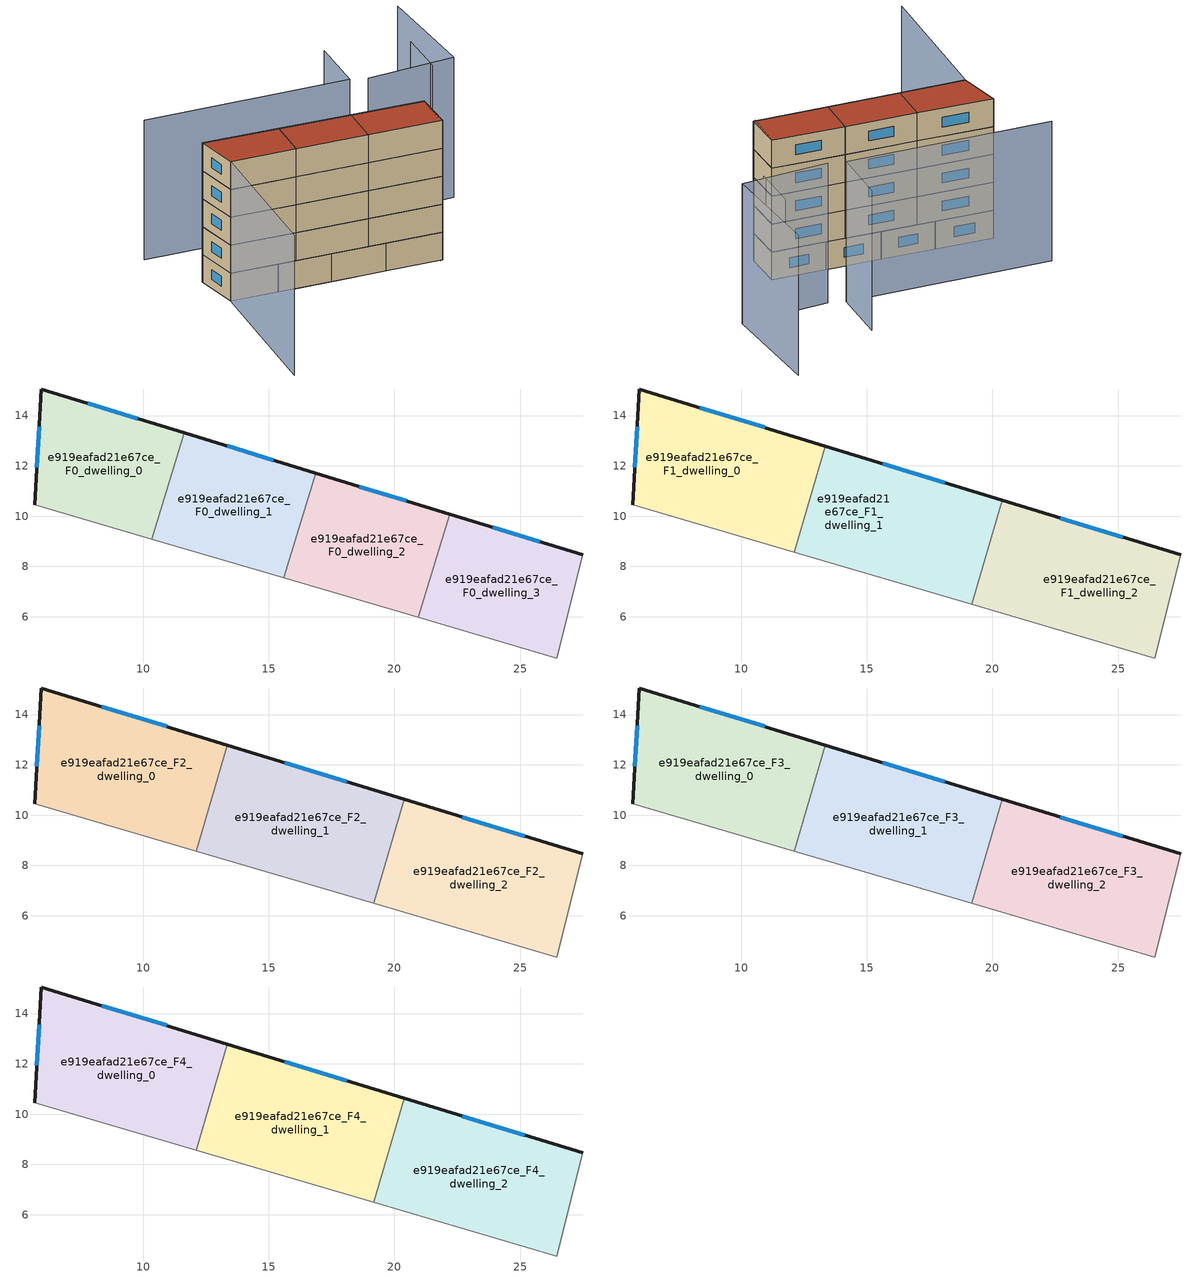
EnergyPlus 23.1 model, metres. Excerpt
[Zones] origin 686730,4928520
e919eafad21e67ce_F0_dwelling_0
 floor ground (EU_floor_Construction): 10.35,9.09 11.64,13.31 5.95,15.06 5.69,10.46 z0
 wall outside (EU_wall_Construction): 5.69,10.46 5.95,15.06 11.64,13.31 z0:3
 wall to e919eafad21e67ce_F0_dwelling_1 (EU_wall_Construction): 11.64,13.31 10.35,9.09 z0:3
 wall adiabatic (EU_wall_Construction): 10.35,9.09 5.69,10.46 z0:3
 window (EU_Window_Construction): 5.77,11.95 5.86,13.56 / 7.8,14.49 9.79,13.88 z0.98:2.02
e919eafad21e67ce_F0_dwelling_1
 floor ground (EU_floor_Construction): 15.6,7.54 16.88,11.71 11.64,13.31 10.35,9.09 z0
 wall outside (EU_wall_Construction): 11.64,13.31 16.88,11.71 z0:3
 wall to e919eafad21e67ce_F0_dwelling_2 (EU_wall_Construction): 16.88,11.71 15.6,7.54 z0:3
 wall adiabatic (EU_wall_Construction): 15.6,7.54 10.35,9.09 z0:3
 window (EU_Window_Construction): 13.34,12.79 15.18,12.23 z0.98:2.02
e919eafad21e67ce_F0_dwelling_2
 floor ground (EU_floor_Construction): 20.94,5.98 22.2,10.08 16.88,11.71 15.6,7.54 z0
 wall outside (EU_wall_Construction): 16.88,11.71 22.2,10.08 z0:3
 wall to e919eafad21e67ce_F0_dwelling_3 (EU_wall_Construction): 22.2,10.08 20.94,5.98 z0:3
 wall adiabatic (EU_wall_Construction): 20.94,5.98 15.6,7.54 z0:3
 window (EU_Window_Construction): 18.61,11.18 20.47,10.61 z0.98:2.02
e919eafad21e67ce_F0_dwelling_3
 floor ground (EU_floor_Construction): 26.46,4.36 27.5,8.46 22.2,10.08 20.94,5.98 z0
 wall outside (EU_wall_Construction): 22.2,10.08 27.5,8.46 z0:3
 wall adiabatic (EU_wall_Construction): 27.5,8.46 26.46,4.36 20.94,5.98 z0:3
 window (EU_Window_Construction): 23.92,9.55 25.77,8.98 z0.98:2.02
e919eafad21e67ce_F1_dwelling_0
 floor to e919eafad21e67ce_F0_dwelling_0 (EU_floor_Construction): 10.35,9.09 11.64,13.31 5.95,15.06 5.69,10.46 z3
 floor to e919eafad21e67ce_F0_dwelling_1 (EU_floor_Construction): 12.12,8.57 13.35,12.79 11.64,13.31 10.35,9.09 z3
 wall outside (EU_wall_Construction): 5.69,10.46 5.95,15.06 13.35,12.79 z3:6
 wall to e919eafad21e67ce_F1_dwelling_1 (EU_wall_Construction): 13.35,12.79 12.12,8.57 z3:6
 wall adiabatic (EU_wall_Construction): 12.12,8.57 5.69,10.46 z3:6
 window (EU_Window_Construction): 5.77,11.95 5.86,13.56 / 8.36,14.32 10.94,13.53 z3.98:5.02
e919eafad21e67ce_F1_dwelling_1
 floor to e919eafad21e67ce_F0_dwelling_1 (EU_floor_Construction): 15.61,7.54 16.88,11.71 13.35,12.79 12.12,8.57 z3
 floor to e919eafad21e67ce_F0_dwelling_2 (EU_floor_Construction): 19.18,6.49 20.39,10.63 16.88,11.71 15.61,7.54 z3
 wall outside (EU_wall_Construction): 13.35,12.79 20.39,10.63 z3:6
 wall to e919eafad21e67ce_F1_dwelling_2 (EU_wall_Construction): 20.39,10.63 19.18,6.49 z3:6
 wall adiabatic (EU_wall_Construction): 19.18,6.49 12.12,8.57 z3:6
 window (EU_Window_Construction): 15.64,12.09 18.1,11.33 z3.98:5.02
e919eafad21e67ce_F1_dwelling_2
 floor to e919eafad21e67ce_F0_dwelling_2 (EU_floor_Construction): 20.94,5.98 22.2,10.08 20.39,10.63 19.18,6.49 z3
 floor to e919eafad21e67ce_F0_dwelling_3 (EU_floor_Construction): 26.46,4.36 27.5,8.46 22.2,10.08 20.94,5.98 z3
 wall outside (EU_wall_Construction): 20.39,10.63 27.5,8.46 z3:6
 wall adiabatic (EU_wall_Construction): 27.5,8.46 26.46,4.36 19.18,6.49 z3:6
 window (EU_Window_Construction): 22.7,9.92 25.19,9.16 z3.98:5.02
e919eafad21e67ce_F2_dwelling_0
 floor to e919eafad21e67ce_F1_dwelling_0 (EU_floor_Construction): 12.12,8.57 13.35,12.79 5.95,15.06 5.69,10.46 z6
 wall outside (EU_wall_Construction): 5.69,10.46 5.95,15.06 13.35,12.79 z6:9
 wall to e919eafad21e67ce_F2_dwelling_1 (EU_wall_Construction): 13.35,12.79 12.12,8.57 z6:9
 wall adiabatic (EU_wall_Construction): 12.12,8.57 5.69,10.46 z6:9
 window (EU_Window_Construction): 5.77,11.95 5.86,13.56 / 8.36,14.32 10.94,13.53 z6.98:8.02
e919eafad21e67ce_F2_dwelling_1
 floor to e919eafad21e67ce_F1_dwelling_1 (EU_floor_Construction): 19.18,6.49 20.39,10.63 13.35,12.79 12.12,8.57 z6
 wall outside (EU_wall_Construction): 13.35,12.79 20.39,10.63 z6:9
 wall to e919eafad21e67ce_F2_dwelling_2 (EU_wall_Construction): 20.39,10.63 19.18,6.49 z6:9
 wall adiabatic (EU_wall_Construction): 19.18,6.49 12.12,8.57 z6:9
 window (EU_Window_Construction): 15.64,12.09 18.1,11.33 z6.98:8.02
e919eafad21e67ce_F2_dwelling_2
 floor to e919eafad21e67ce_F1_dwelling_2 (EU_floor_Construction): 26.46,4.36 27.5,8.46 20.39,10.63 19.18,6.49 z6
 wall outside (EU_wall_Construction): 20.39,10.63 27.5,8.46 z6:9
 wall adiabatic (EU_wall_Construction): 27.5,8.46 26.46,4.36 19.18,6.49 z6:9
 window (EU_Window_Construction): 22.7,9.92 25.19,9.16 z6.98:8.02
e919eafad21e67ce_F3_dwelling_0
 floor to e919eafad21e67ce_F2_dwelling_0 (EU_floor_Construction): 12.12,8.57 13.35,12.79 5.95,15.06 5.69,10.46 z9
 wall outside (EU_wall_Construction): 5.69,10.46 5.95,15.06 13.35,12.79 z9:12
 wall to e919eafad21e67ce_F3_dwelling_1 (EU_wall_Construction): 13.35,12.79 12.12,8.57 z9:12
 wall adiabatic (EU_wall_Construction): 12.12,8.57 5.69,10.46 z9:12
 window (EU_Window_Construction): 5.77,11.95 5.86,13.56 / 8.36,14.32 10.94,13.53 z9.98:11.02
e919eafad21e67ce_F3_dwelling_1
 floor to e919eafad21e67ce_F2_dwelling_1 (EU_floor_Construction): 19.18,6.49 20.39,10.63 13.35,12.79 12.12,8.57 z9
 wall outside (EU_wall_Construction): 13.35,12.79 20.39,10.63 z9:12
 wall to e919eafad21e67ce_F3_dwelling_2 (EU_wall_Construction): 20.39,10.63 19.18,6.49 z9:12
 wall adiabatic (EU_wall_Construction): 19.18,6.49 12.12,8.57 z9:12
 window (EU_Window_Construction): 15.64,12.09 18.1,11.33 z9.98:11.02
e919eafad21e67ce_F3_dwelling_2
 floor to e919eafad21e67ce_F2_dwelling_2 (EU_floor_Construction): 26.46,4.36 27.5,8.46 20.39,10.63 19.18,6.49 z9
 wall outside (EU_wall_Construction): 20.39,10.63 27.5,8.46 z9:12
 wall adiabatic (EU_wall_Construction): 27.5,8.46 26.46,4.36 19.18,6.49 z9:12
 window (EU_Window_Construction): 22.7,9.92 25.19,9.16 z9.98:11.02
e919eafad21e67ce_F4_dwelling_0
 floor to e919eafad21e67ce_F3_dwelling_0 (EU_floor_Construction): 12.12,8.57 13.35,12.79 5.95,15.06 5.69,10.46 z12
 wall outside (EU_wall_Construction): 5.69,10.46 5.95,15.06 13.35,12.79 z12:15
 wall to e919eafad21e67ce_F4_dwelling_1 (EU_wall_Construction): 13.35,12.79 12.12,8.57 z12:15
 wall adiabatic (EU_wall_Construction): 12.12,8.57 5.69,10.46 z12:15
 window (EU_Window_Construction): 5.77,11.95 5.86,13.56 / 8.36,14.32 10.94,13.53 z12.98:14.02
 roof outside (EU_roof_Construction): 13.35,12.79 12.12,8.57 5.69,10.46 5.95,15.06 z15
e919eafad21e67ce_F4_dwelling_1
 floor to e919eafad21e67ce_F3_dwelling_1 (EU_floor_Construction): 19.18,6.49 20.39,10.63 13.35,12.79 12.12,8.57 z12
 wall outside (EU_wall_Construction): 13.35,12.79 20.39,10.63 z12:15
 wall to e919eafad21e67ce_F4_dwelling_2 (EU_wall_Construction): 20.39,10.63 19.18,6.49 z12:15
 wall adiabatic (EU_wall_Construction): 19.18,6.49 12.12,8.57 z12:15
 window (EU_Window_Construction): 15.64,12.09 18.1,11.33 z12.98:14.02
 roof outside (EU_roof_Construction): 20.39,10.63 19.18,6.49 12.12,8.57 13.35,12.79 z15
e919eafad21e67ce_F4_dwelling_2
 floor to e919eafad21e67ce_F3_dwelling_2 (EU_floor_Construction): 26.46,4.36 27.5,8.46 20.39,10.63 19.18,6.49 z12
 wall outside (EU_wall_Construction): 20.39,10.63 27.5,8.46 z12:15
 wall adiabatic (EU_wall_Construction): 27.5,8.46 26.46,4.36 19.18,6.49 z12:15
 window (EU_Window_Construction): 22.7,9.92 25.19,9.16 z12.98:14.02
 roof outside (EU_roof_Construction): 27.5,8.46 26.46,4.36 19.18,6.49 20.39,10.63 z15
shading: 26.42,22.18 24.69,16.19 / 24.69,16.19 4.5,22.01 / 1.22,-4.76 5.69,10.46 / 26.23,4.3 27.5,8.46 / 32.54,13.51 33.87,18.41 / 37.38,24.77 35.1,13.49 / 35.1,13.49 26.19,15.29 z0:15
[Building]
EU S2 Campaign: North Axis=0; Terrain=City; Solar Distribution=FullExterior
[Site:Location]
Bologna: Latitude=44.5; Longitude=11.25; Time Zone=1; Elevation=37
[SizingPeriod:WeatherFileDays]
AnnualSizingPeriod: Begin Month=1; Begin Day of Month=1; End Month=12; End Day of Month=31; Day of Week for Start Day=Monday; Use Weather File Daylight Saving Period=No; Use Weather File Rain and Snow Indicators=No
[MATERIAL]
EU_InternalMass_Material: Roughness=MediumRough; Thickness=0.1; Conductivity=1; Density=1800; Specific Heat=900; Thermal Absorptance=0.9; Solar Absorptance=0.7; Visible Absorptance=0.7
[MATERIAL:NOMASS] Roughness=MediumRough; Thermal Absorptance=0.9; Solar Absorptance=0.7; Visible Absorptance=0.7
Name | Thermal Resistance
EU_wall_NoMass | 0.905828
EU_roof_NoMass | 0.37593
EU_floor_NoMass | 0.67114
[WINDOWMATERIAL:SIMPLEGLAZINGSYSTEM]
EU_Window_SimpleGlazing: UFactor=4.52486; Solar Heat Gain Coefficient=0.85; Visible Transmittance=0.85
[CONSTRUCTION]
EU_wall_Construction: EU_wall_NoMass
EU_roof_Construction: EU_roof_NoMass
EU_floor_Construction: EU_floor_NoMass
EU_InternalMass_Construction: EU_InternalMass_Material
EU_Window_Construction: EU_Window_SimpleGlazing
[ZONE] Type=1; Multiplier=1; Ceiling Height=autocalculate; Floor Area=autocalculate; Part of Total Floor Area=Yes
Name | Volume
e919eafad21e67ce_F0_dwelling_0 | 72.123
e919eafad21e67ce_F1_dwelling_0; e919eafad21e67ce_F2_dwelling_0; e919eafad21e67ce_F3_dwelling_0; e919eafad21e67ce_F4_dwelling_0 | 96.1721
e919eafad21e67ce_F0_dwelling_1 | 72.1187
e919eafad21e67ce_F1_dwelling_1; e919eafad21e67ce_F2_dwelling_1; e919eafad21e67ce_F3_dwelling_1; e919eafad21e67ce_F4_dwelling_1 | 96.1611
e919eafad21e67ce_F0_dwelling_2 | 72.1245
e919eafad21e67ce_F1_dwelling_2; e919eafad21e67ce_F2_dwelling_2; e919eafad21e67ce_F3_dwelling_2; e919eafad21e67ce_F4_dwelling_2 | 96.1619
e919eafad21e67ce_F0_dwelling_3 | 72.1296
[INTERNALMASS] Construction=EU_InternalMass_Construction
Name | Zone or ZoneList | Surface Area
e919eafad21e67ce_F0_dwelling_0_EU_InternalMass | e919eafad21e67ce_F0_dwelling_0 | 24.0411
e919eafad21e67ce_F0_dwelling_1_EU_InternalMass | e919eafad21e67ce_F0_dwelling_1 | 24.0395
e919eafad21e67ce_F0_dwelling_2_EU_InternalMass | e919eafad21e67ce_F0_dwelling_2 | 24.0416
e919eafad21e67ce_F0_dwelling_3_EU_InternalMass | e919eafad21e67ce_F0_dwelling_3 | 24.0431
e919eafad21e67ce_F1_dwelling_0_EU_InternalMass | e919eafad21e67ce_F1_dwelling_0 | 32.0571
e919eafad21e67ce_F1_dwelling_1_EU_InternalMass | e919eafad21e67ce_F1_dwelling_1 | 32.0539
e919eafad21e67ce_F1_dwelling_2_EU_InternalMass | e919eafad21e67ce_F1_dwelling_2 | 32.0537
e919eafad21e67ce_F2_dwelling_0_EU_InternalMass | e919eafad21e67ce_F2_dwelling_0 | 32.0571
e919eafad21e67ce_F2_dwelling_1_EU_InternalMass | e919eafad21e67ce_F2_dwelling_1 | 32.0539
e919eafad21e67ce_F2_dwelling_2_EU_InternalMass | e919eafad21e67ce_F2_dwelling_2 | 32.0537
e919eafad21e67ce_F3_dwelling_0_EU_InternalMass | e919eafad21e67ce_F3_dwelling_0 | 32.0571
e919eafad21e67ce_F3_dwelling_1_EU_InternalMass | e919eafad21e67ce_F3_dwelling_1 | 32.0539
e919eafad21e67ce_F3_dwelling_2_EU_InternalMass | e919eafad21e67ce_F3_dwelling_2 | 32.0537
e919eafad21e67ce_F4_dwelling_0_EU_InternalMass | e919eafad21e67ce_F4_dwelling_0 | 32.0571
e919eafad21e67ce_F4_dwelling_1_EU_InternalMass | e919eafad21e67ce_F4_dwelling_1 | 32.0539
e919eafad21e67ce_F4_dwelling_2_EU_InternalMass | e919eafad21e67ce_F4_dwelling_2 | 32.0537
[OTHEREQUIPMENT] Fuel Type=Electricity; Design Level Calculation Method=Watts/Area; Power per Zone Floor Area=1; Fraction Latent=0; Fraction Radiant=0; Fraction Lost=0; Carbon Dioxide Generation Rate=0; EndUse Subcategory=EU_Step8_InternalGains
Name | Zone or ZoneList or Space or SpaceList | Schedule
EU_Step8_InternalGain_e919eafad21e67ce_F0_dwelling_0_f000 | e919eafad21e67ce_F0_dwelling_0 | EU_Step8_GainSchedule_e919eafad21e67ce_F0_dwelling_0_f000
EU_Step8_InternalGain_e919eafad21e67ce_F0_dwelling_1_f000 | e919eafad21e67ce_F0_dwelling_1 | EU_Step8_GainSchedule_e919eafad21e67ce_F0_dwelling_1_f000
EU_Step8_InternalGain_e919eafad21e67ce_F0_dwelling_2_f000 | e919eafad21e67ce_F0_dwelling_2 | EU_Step8_GainSchedule_e919eafad21e67ce_F0_dwelling_2_f000
EU_Step8_InternalGain_e919eafad21e67ce_F0_dwelling_3_f000 | e919eafad21e67ce_F0_dwelling_3 | EU_Step8_GainSchedule_e919eafad21e67ce_F0_dwelling_3_f000
EU_Step8_InternalGain_e919eafad21e67ce_F1_dwelling_0_f000 | e919eafad21e67ce_F1_dwelling_0 | EU_Step8_GainSchedule_e919eafad21e67ce_F1_dwelling_0_f000
EU_Step8_InternalGain_e919eafad21e67ce_F1_dwelling_1_f000 | e919eafad21e67ce_F1_dwelling_1 | EU_Step8_GainSchedule_e919eafad21e67ce_F1_dwelling_1_f000
EU_Step8_InternalGain_e919eafad21e67ce_F1_dwelling_2_f000 | e919eafad21e67ce_F1_dwelling_2 | EU_Step8_GainSchedule_e919eafad21e67ce_F1_dwelling_2_f000
EU_Step8_InternalGain_e919eafad21e67ce_F2_dwelling_0_f000 | e919eafad21e67ce_F2_dwelling_0 | EU_Step8_GainSchedule_e919eafad21e67ce_F2_dwelling_0_f000
EU_Step8_InternalGain_e919eafad21e67ce_F2_dwelling_1_f000 | e919eafad21e67ce_F2_dwelling_1 | EU_Step8_GainSchedule_e919eafad21e67ce_F2_dwelling_1_f000
EU_Step8_InternalGain_e919eafad21e67ce_F2_dwelling_2_f000 | e919eafad21e67ce_F2_dwelling_2 | EU_Step8_GainSchedule_e919eafad21e67ce_F2_dwelling_2_f000
EU_Step8_InternalGain_e919eafad21e67ce_F3_dwelling_0_f000 | e919eafad21e67ce_F3_dwelling_0 | EU_Step8_GainSchedule_e919eafad21e67ce_F3_dwelling_0_f000
EU_Step8_InternalGain_e919eafad21e67ce_F3_dwelling_1_f000 | e919eafad21e67ce_F3_dwelling_1 | EU_Step8_GainSchedule_e919eafad21e67ce_F3_dwelling_1_f000
EU_Step8_InternalGain_e919eafad21e67ce_F3_dwelling_2_f000 | e919eafad21e67ce_F3_dwelling_2 | EU_Step8_GainSchedule_e919eafad21e67ce_F3_dwelling_2_f000
EU_Step8_InternalGain_e919eafad21e67ce_F4_dwelling_0_f000 | e919eafad21e67ce_F4_dwelling_0 | EU_Step8_GainSchedule_e919eafad21e67ce_F4_dwelling_0_f000
EU_Step8_InternalGain_e919eafad21e67ce_F4_dwelling_1_f000 | e919eafad21e67ce_F4_dwelling_1 | EU_Step8_GainSchedule_e919eafad21e67ce_F4_dwelling_1_f000
EU_Step8_InternalGain_e919eafad21e67ce_F4_dwelling_2_f000 | e919eafad21e67ce_F4_dwelling_2 | EU_Step8_GainSchedule_e919eafad21e67ce_F4_dwelling_2_f000
[ZONEVENTILATION:DESIGNFLOWRATE] Schedule=EU_AlwaysOn; Design Flow Rate Calculation Method=AirChanges/Hour; Air Changes per Hour=0.73129; Ventilation Type=Natural; Fan Pressure Rise=0; Fan Total Efficiency=1; Constant Term Coefficient=1; Temperature Term Coefficient=0; Velocity Term Coefficient=0; Velocity Squared Term Coefficient=0; Minimum Indoor Temperature=-100; Maximum Indoor Temperature=100; Delta Temperature=-100; Minimum Outdoor Temperature=-100; Maximum Outdoor Temperature=100; Maximum Wind Speed=40
Name | Zone or ZoneList or Space or SpaceList
EU_ConstantAir_e919eafad21e67ce_F0_dwelling_0 | e919eafad21e67ce_F0_dwelling_0
EU_ConstantAir_e919eafad21e67ce_F0_dwelling_1 | e919eafad21e67ce_F0_dwelling_1
EU_ConstantAir_e919eafad21e67ce_F0_dwelling_2 | e919eafad21e67ce_F0_dwelling_2
EU_ConstantAir_e919eafad21e67ce_F0_dwelling_3 | e919eafad21e67ce_F0_dwelling_3
EU_ConstantAir_e919eafad21e67ce_F1_dwelling_0 | e919eafad21e67ce_F1_dwelling_0
EU_ConstantAir_e919eafad21e67ce_F1_dwelling_1 | e919eafad21e67ce_F1_dwelling_1
EU_ConstantAir_e919eafad21e67ce_F1_dwelling_2 | e919eafad21e67ce_F1_dwelling_2
EU_ConstantAir_e919eafad21e67ce_F2_dwelling_0 | e919eafad21e67ce_F2_dwelling_0
EU_ConstantAir_e919eafad21e67ce_F2_dwelling_1 | e919eafad21e67ce_F2_dwelling_1
EU_ConstantAir_e919eafad21e67ce_F2_dwelling_2 | e919eafad21e67ce_F2_dwelling_2
EU_ConstantAir_e919eafad21e67ce_F3_dwelling_0 | e919eafad21e67ce_F3_dwelling_0
EU_ConstantAir_e919eafad21e67ce_F3_dwelling_1 | e919eafad21e67ce_F3_dwelling_1
EU_ConstantAir_e919eafad21e67ce_F3_dwelling_2 | e919eafad21e67ce_F3_dwelling_2
EU_ConstantAir_e919eafad21e67ce_F4_dwelling_0 | e919eafad21e67ce_F4_dwelling_0
EU_ConstantAir_e919eafad21e67ce_F4_dwelling_1 | e919eafad21e67ce_F4_dwelling_1
EU_ConstantAir_e919eafad21e67ce_F4_dwelling_2 | e919eafad21e67ce_F4_dwelling_2
[HVACTEMPLATE:THERMOSTAT] Constant Heating Setpoint=20; Constant Cooling Setpoint=50
EU_HeatOnly_e919eafad21e67ce_F0_dwelling_0; EU_HeatOnly_e919eafad21e67ce_F0_dwelling_1; EU_HeatOnly_e919eafad21e67ce_F0_dwelling_2; EU_HeatOnly_e919eafad21e67ce_F0_dwelling_3; EU_HeatOnly_e919eafad21e67ce_F1_dwelling_0; EU_HeatOnly_e919eafad21e67ce_F1_dwelling_1; EU_HeatOnly_e919eafad21e67ce_F1_dwelling_2; EU_HeatOnly_e919eafad21e67ce_F2_dwelling_0; EU_HeatOnly_e919eafad21e67ce_F2_dwelling_1; EU_HeatOnly_e919eafad21e67ce_F2_dwelling_2; EU_HeatOnly_e919eafad21e67ce_F3_dwelling_0; EU_HeatOnly_e919eafad21e67ce_F3_dwelling_1; EU_HeatOnly_e919eafad21e67ce_F3_dwelling_2; EU_HeatOnly_e919eafad21e67ce_F4_dwelling_0; EU_HeatOnly_e919eafad21e67ce_F4_dwelling_1; EU_HeatOnly_e919eafad21e67ce_F4_dwelling_2
[HVACTEMPLATE:ZONE:IDEALLOADSAIRSYSTEM] System Availability Schedule=EU_AlwaysOn; Maximum Heating Supply Air Temperature=50; Minimum Cooling Supply Air Temperature=13; Maximum Heating Supply Air Humidity Ratio=0.0156; Minimum Cooling Supply Air Humidity Ratio=0.0077; Heating Limit=NoLimit; Cooling Limit=NoLimit; Heating Availability Schedule=EU_AlwaysOn; Cooling Availability Schedule=EU_CoolingOff; Dehumidification Control Type=ConstantSensibleHeatRatio; Cooling Sensible Heat Ratio=0.7; Dehumidification Setpoint=60; Humidification Control Type=None; Humidification Setpoint=30; Outdoor Air Method=None; Outdoor Air Flow Rate per Person=0.00944; Outdoor Air Flow Rate per Zone Floor Area=0; Outdoor Air Flow Rate per Zone=0; Demand Controlled Ventilation Type=None; Outdoor Air Economizer Type=NoEconomizer; Heat Recovery Type=None; Sensible Heat Recovery Effectiveness=0.7; Latent Heat Recovery Effectiveness=0.65
Name | Template Thermostat
e919eafad21e67ce_F0_dwelling_0 | EU_HeatOnly_e919eafad21e67ce_F0_dwelling_0
e919eafad21e67ce_F0_dwelling_1 | EU_HeatOnly_e919eafad21e67ce_F0_dwelling_1
e919eafad21e67ce_F0_dwelling_2 | EU_HeatOnly_e919eafad21e67ce_F0_dwelling_2
e919eafad21e67ce_F0_dwelling_3 | EU_HeatOnly_e919eafad21e67ce_F0_dwelling_3
e919eafad21e67ce_F1_dwelling_0 | EU_HeatOnly_e919eafad21e67ce_F1_dwelling_0
e919eafad21e67ce_F1_dwelling_1 | EU_HeatOnly_e919eafad21e67ce_F1_dwelling_1
e919eafad21e67ce_F1_dwelling_2 | EU_HeatOnly_e919eafad21e67ce_F1_dwelling_2
e919eafad21e67ce_F2_dwelling_0 | EU_HeatOnly_e919eafad21e67ce_F2_dwelling_0
e919eafad21e67ce_F2_dwelling_1 | EU_HeatOnly_e919eafad21e67ce_F2_dwelling_1
e919eafad21e67ce_F2_dwelling_2 | EU_HeatOnly_e919eafad21e67ce_F2_dwelling_2
e919eafad21e67ce_F3_dwelling_0 | EU_HeatOnly_e919eafad21e67ce_F3_dwelling_0
e919eafad21e67ce_F3_dwelling_1 | EU_HeatOnly_e919eafad21e67ce_F3_dwelling_1
e919eafad21e67ce_F3_dwelling_2 | EU_HeatOnly_e919eafad21e67ce_F3_dwelling_2
e919eafad21e67ce_F4_dwelling_0 | EU_HeatOnly_e919eafad21e67ce_F4_dwelling_0
e919eafad21e67ce_F4_dwelling_1 | EU_HeatOnly_e919eafad21e67ce_F4_dwelling_1
e919eafad21e67ce_F4_dwelling_2 | EU_HeatOnly_e919eafad21e67ce_F4_dwelling_2
[SIZING:ZONE] Zone Cooling Design Supply Air Temperature Input Method=SupplyAirTemperature; Zone Cooling Design Supply Air Temperature=13; Zone Heating Design Supply Air Temperature Input Method=SupplyAirTemperature; Zone Heating Design Supply Air Temperature=50; Zone Cooling Design Supply Air Humidity Ratio=0.008; Zone Heating Design Supply Air Humidity Ratio=0.008; Cooling Design Air Flow Method=DesignDay; Cooling Design Air Flow Rate=0; Cooling Minimum Air Flow per Zone Floor Area=0.000762; Cooling Minimum Air Flow=0; Cooling Minimum Air Flow Fraction=0.2; Heating Design Air Flow Method=DesignDay; Heating Design Air Flow Rate=0; Heating Maximum Air Flow per Zone Floor Area=0.002032; Heating Maximum Air Flow=0.141576; Heating Maximum Air Flow Fraction=0.3; Account for Dedicated Outdoor Air System=No; Dedicated Outdoor Air System Control Strategy=NeutralSupplyAir; Dedicated Outdoor Air Low Setpoint Temperature for Design=autosize; Dedicated Outdoor Air High Setpoint Temperature for Design=autosize; Zone Load Sizing Method=Sensible Load Only No Latent Load; Zone Latent Cooling Design Supply Air Humidity Ratio Input Method=HumidityRatioDifference; Zone Cooling Design Supply Air Humidity Ratio Difference=0.005; Zone Latent Heating Design Supply Air Humidity Ratio Input Method=HumidityRatioDifference; Zone Humidification Design Supply Air Humidity Ratio Difference=0.005
e919eafad21e67ce_F0_dwelling_0; e919eafad21e67ce_F0_dwelling_1; e919eafad21e67ce_F0_dwelling_2; e919eafad21e67ce_F0_dwelling_3; e919eafad21e67ce_F1_dwelling_0; e919eafad21e67ce_F1_dwelling_1; e919eafad21e67ce_F1_dwelling_2; e919eafad21e67ce_F2_dwelling_0; e919eafad21e67ce_F2_dwelling_1; e919eafad21e67ce_F2_dwelling_2; e919eafad21e67ce_F3_dwelling_0; e919eafad21e67ce_F3_dwelling_1; e919eafad21e67ce_F3_dwelling_2; e919eafad21e67ce_F4_dwelling_0; e919eafad21e67ce_F4_dwelling_1; e919eafad21e67ce_F4_dwelling_2
[SCHEDULE:CONSTANT]
Name | Hourly Value
EU_AlwaysOn | 1
EU_CoolingOff | 0
[SCHEDULE:FILE] Column Number=1; Rows to Skip at Top=0; Number of Hours of Data=8760; Column Separator=Comma; Interpolate to Timestep=No; Minutes per Item=60; Adjust Schedule for Daylight Savings=Yes
Name | File
EU_Step8_GainSchedule_e919eafad21e67ce_F0_dwelling_0_f000 | ../../schedules/e919eafad21e67ce/e919eafad21e67ce_F0_dwelling_0_f000_gain.csv
EU_Step8_GainSchedule_e919eafad21e67ce_F0_dwelling_1_f000 | ../../schedules/e919eafad21e67ce/e919eafad21e67ce_F0_dwelling_1_f000_gain.csv
EU_Step8_GainSchedule_e919eafad21e67ce_F0_dwelling_2_f000 | ../../schedules/e919eafad21e67ce/e919eafad21e67ce_F0_dwelling_2_f000_gain.csv
EU_Step8_GainSchedule_e919eafad21e67ce_F0_dwelling_3_f000 | ../../schedules/e919eafad21e67ce/e919eafad21e67ce_F0_dwelling_3_f000_gain.csv
EU_Step8_GainSchedule_e919eafad21e67ce_F1_dwelling_0_f000 | ../../schedules/e919eafad21e67ce/e919eafad21e67ce_F1_dwelling_0_f000_gain.csv
EU_Step8_GainSchedule_e919eafad21e67ce_F1_dwelling_1_f000 | ../../schedules/e919eafad21e67ce/e919eafad21e67ce_F1_dwelling_1_f000_gain.csv
EU_Step8_GainSchedule_e919eafad21e67ce_F1_dwelling_2_f000 | ../../schedules/e919eafad21e67ce/e919eafad21e67ce_F1_dwelling_2_f000_gain.csv
EU_Step8_GainSchedule_e919eafad21e67ce_F2_dwelling_0_f000 | ../../schedules/e919eafad21e67ce/e919eafad21e67ce_F2_dwelling_0_f000_gain.csv
EU_Step8_GainSchedule_e919eafad21e67ce_F2_dwelling_1_f000 | ../../schedules/e919eafad21e67ce/e919eafad21e67ce_F2_dwelling_1_f000_gain.csv
EU_Step8_GainSchedule_e919eafad21e67ce_F2_dwelling_2_f000 | ../../schedules/e919eafad21e67ce/e919eafad21e67ce_F2_dwelling_2_f000_gain.csv
EU_Step8_GainSchedule_e919eafad21e67ce_F3_dwelling_0_f000 | ../../schedules/e919eafad21e67ce/e919eafad21e67ce_F3_dwelling_0_f000_gain.csv
EU_Step8_GainSchedule_e919eafad21e67ce_F3_dwelling_1_f000 | ../../schedules/e919eafad21e67ce/e919eafad21e67ce_F3_dwelling_1_f000_gain.csv
EU_Step8_GainSchedule_e919eafad21e67ce_F3_dwelling_2_f000 | ../../schedules/e919eafad21e67ce/e919eafad21e67ce_F3_dwelling_2_f000_gain.csv
EU_Step8_GainSchedule_e919eafad21e67ce_F4_dwelling_0_f000 | ../../schedules/e919eafad21e67ce/e919eafad21e67ce_F4_dwelling_0_f000_gain.csv
EU_Step8_GainSchedule_e919eafad21e67ce_F4_dwelling_1_f000 | ../../schedules/e919eafad21e67ce/e919eafad21e67ce_F4_dwelling_1_f000_gain.csv
EU_Step8_GainSchedule_e919eafad21e67ce_F4_dwelling_2_f000 | ../../schedules/e919eafad21e67ce/e919eafad21e67ce_F4_dwelling_2_f000_gain.csv
